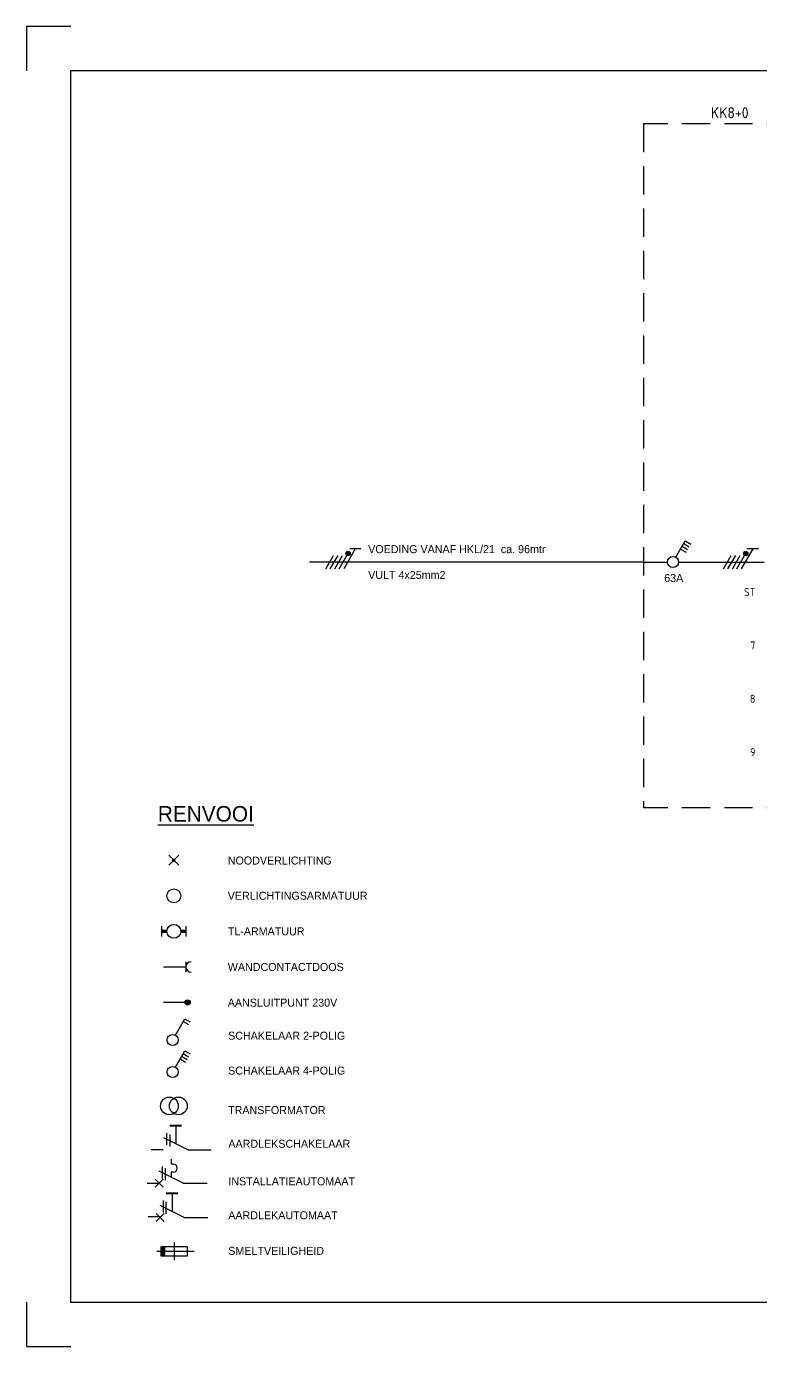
# Model space of a CAD drawing. Header units: millimetres. Extents: x 0 to 420, y 0 to 297.
# Drawn here: x 0 to 165.1, y 0 to 297 of the extents above; entities that cross this region are included whole.
import ezdxf
from ezdxf.enums import TextEntityAlignment as Align

# ---------------------------------------------------------------- set-up
doc = ezdxf.new("R2010")
doc.units = ezdxf.units.MM
doc.linetypes.add('HIDDEN', pattern=[9.525, 6.35, -3.175])
doc.layers.get('0').update_dxf_attribs({"linetype": 'CONTINUOUS'})
for name, color, linetype in [('00KAD018', 1, 'CONTINUOUS'), ('00KAD070', 5, 'CONTINUOUS'), ('BL$2----_KADER', 7, 'CONTINUOUS'), ('EL$1----', 3, 'CONTINUOUS'), ('EL$1----__OVK1', 3, 'CONTINUOUS')]:
    doc.layers.add(name, color=color, linetype=linetype)
doc.styles.add('BURO-018', font='BUROFONT', dxfattribs={"height": 1.8})
doc.styles.add('BURO-035', font='BUROFONT.shx', dxfattribs={"height": 3.5})
doc.styles.add('STABICAD-018', font='ISOCP.SHX', dxfattribs={"height": 1.8})

# ---------------------------------------------------------------- blocks, each defined once
blk = doc.blocks.new('HL3')
at = {"color": 0, "linetype": 'Continuous'}
for p, q in [((-3, 6.98), (-3, 4.48)), ((-3, 5.73), (1.5, 3.13)), ((1.5, 2.13), (-1.5, 3.87)), ((1.5, 1.13), (-1.5, 2.87)), ((1.5, 0.13), (-1.5, 1.87)), ((1.5, -0.87), (-1.5, 0.87))]:
    blk.add_line(p, q, dxfattribs=at)
at = {"color": 0, "linetype": 'Continuous', "const_width": 0.5}
blk.add_lwpolyline([(-1.68, 4.12, 1), (-2.18, 4.12, 1)], format="xyb", close=True, dxfattribs=at)
at = {"color": 0, "linetype": 'Continuous'}
blk.add_circle((-1.93, 4.12), 0.5, dxfattribs=at)
blk = doc.blocks.new('1114A3A')
at = {"color": 0, "linetype": 'Continuous'}
for p, q in [((0.62, 1.08), (2.74, 4.75)), ((2.04, 3.54), (3.25, 2.84)), ((2.39, 4.14), (3.6, 3.44)), ((2.74, 4.75), (3.95, 4.05)), ((1.69, 2.93), (2.9, 2.23))]:
    blk.add_line(p, q, dxfattribs=at)
blk.add_circle((0, 0), 1.25, dxfattribs=at)
at = {"color": 0, "linetype": 'Continuous', "style": 'BURO-018', "flags": 1}
for tag, p in [('E_ID', (0, 0.08)), ('E_MATCODE', (0, -4.92))]:
    blk.add_attdef(tag, p, '', height=1.8, dxfattribs=at)
at = {"color": 0, "linetype": 'Continuous', "style": 'BURO-018'}
blk.add_attdef('E_IGS', text='', height=1.8, dxfattribs=at).set_placement((3, 0.08), align=Align.MIDDLE_LEFT)
blk = doc.blocks.new('RENV_DION')
at = {"layer": 'EL$1----', "linetype": 'Continuous'}
for p, q in [((485.12, 256.64), (487.32, 254.44)), ((487.32, 256.64), (485.12, 254.44)), ((483.5, 238.37), (483.5, 240.7)), ((488.94, 240.7), (488.94, 238.37)), ((488.94, 232.7), (488.94, 230.37)), ((483.89, 231.54), (488.94, 231.54)), ((489.33, 223.54), (483.89, 223.54)), ((486.57, 208.98), (488.69, 212.65)), ((487.99, 211.43), (489.2, 210.73)), ((488.34, 212.04), (489.55, 211.34)), ((488.69, 212.65), (489.9, 211.95)), ((487.64, 210.83), (488.85, 210.13)), ((489.35, 190.42), (483.95, 193.12)), ((484.62, 191.43), (484.62, 194.13)), ((485.3, 193.8), (485.3, 191.1)), ((486.65, 195.82), (486.65, 191.77)), ((485.66, 188.31), (485.66, 187.19)), ((486.11, 187.19), (485.66, 187.19)), ((488.36, 182.91), (482.96, 185.61)), ((483.63, 186.63), (483.63, 183.93)), ((484.31, 186.29), (484.31, 183.59)), ((486.11, 185.39), (485.66, 185.39)), ((485.66, 185.39), (485.66, 184.26)), ((480.26, 182.91), (482.96, 182.91)), ((482.06, 183.81), (483.86, 182.01)), ((483.86, 183.81), (482.06, 182.01)), ((488.36, 182.91), (493.76, 182.91)), ((485.84, 180.58), (485.84, 176.53)), ((484.04, 176.08), (482.24, 174.28)), ((482.24, 176.08), (484.04, 174.28)), ((488.54, 175.18), (483.14, 177.88)), ((486.31, 169.57), (486.31, 165.57)), ((482.39, 167.57), (490.81, 167.57)), ((489.31, 168.57), (483.31, 168.57)), ((483.31, 168.57), (483.31, 166.57)), ((483.31, 166.57), (489.31, 166.57)), ((489.31, 166.57), (489.31, 168.57))]:
    blk.add_line(p, q, dxfattribs=at)
at = {"layer": 'EL$1----', "color": 3, "linetype": 'Continuous'}
for p, q in [((486.57, 216.18), (488.69, 219.85)), ((488.69, 219.85), (489.9, 219.15)), ((488.34, 219.25), (489.55, 218.55))]:
    blk.add_line(p, q, dxfattribs=at)
at = {"layer": 'EL$1----'}
for p, q in [((483.86, 190.42), (481.16, 190.42)), ((489.35, 190.42), (494.66, 190.42)), ((483.9, 176.31), (483.9, 179.01)), ((484.49, 175.97), (484.49, 178.67)), ((483.14, 175.29), (480.44, 175.29)), ((488.54, 175.18), (493.85, 175.18))]:
    blk.add_line(p, q, dxfattribs=at)
at = {"layer": 'EL$1----', "linetype": 'Continuous'}
for points, const_width in [([(486.41, 255.54, 1), (486.02, 255.54, 1)], 0.389), ([(489.33, 223.83, 1), (489.33, 223.24, 1)], 0.583)]:
    blk.add_lwpolyline(points, format="xyb", close=True, dxfattribs=dict(at, const_width=const_width))
for points, const_width in [([(484.66, 239.54), (483.5, 239.54)], 0.778), ([(487.77, 239.54), (488.94, 239.54)], 0.778), ([(485.3, 195.82), (488, 195.82)], 0.45), ([(484.49, 180.58), (487.19, 180.58)], 0.45)]:
    blk.add_lwpolyline(points, dxfattribs=dict(at, const_width=const_width))
for centre, radius in [((486.22, 247.54), 1.56), ((486.22, 239.54), 1.56), ((489.33, 223.54), 0.583), ((485.95, 207.9), 1.25), ((485.24, 200.27), 2), ((487.24, 200.27), 2)]:
    blk.add_circle(centre, radius, dxfattribs=at)
at = {"layer": 'EL$1----', "color": 3, "linetype": 'Continuous'}
blk.add_circle((485.95, 215.1), 1.25, dxfattribs=at)
at = {"layer": 'EL$1----', "linetype": 'Continuous'}
for centre, radius, start, end in [((490.11, 231.54), 1.17, 90, 270), ((486.11, 186.29), 0.9, 270, 90)]:
    blk.add_arc(centre, radius, start, end, dxfattribs=at)
blk.add_solid([(483.31, 168.57), (484.31, 168.57), (483.31, 166.57), (484.31, 166.57)], dxfattribs=at)
at = {"layer": 'EL$1----', "color": 3, "style": 'BURO-035'}
blk.add_text('%%URENVOOI', height=3.5, dxfattribs=at).set_placement((482.63, 264.23))
at = {"layer": 'EL$1----', "color": 1, "style": 'BURO-018'}
for s, p in [('NOODVERLICHTING', (498.36, 255.47)), ('VERLICHTINGSARMATUUR', (498.36, 247.55)), ('TL-ARMATUUR', (498.36, 239.54)), ('WANDCONTACTDOOS', (498.36, 231.52)), ('AANSLUITPUNT 230V', (498.36, 223.5)), ('SCHAKELAAR 2-POLIG', (498.43, 216.06)), ('SCHAKELAAR 4-POLIG', (498.43, 208.21)), ('TRANSFORMATOR', (498.43, 199.33)), ('AARDLEKSCHAKELAAR', (498.49, 191.75)), ('INSTALLATIEAUTOMAAT', (498.49, 183.3)), ('AARDLEKAUTOMAAT', (498.47, 175.66)), ('SMELTVEILIGHEID', (498.47, 167.66))]:
    blk.add_text(s, height=1.8, dxfattribs=at).set_placement(p, align=Align.MIDDLE_LEFT)
blk = doc.blocks.new('L3')
at = {"color": 0, "linetype": 'Continuous'}
for p, q in [((-3, 75.98), (-3, 73.48)), ((-3, 74.73), (1.5, 72.13)), ((1.5, 71.13), (-1.5, 72.87)), ((1.5, 70.13), (-1.5, 71.87)), ((1.5, 69.13), (-1.5, 70.87)), ((1.5, 68.13), (-1.5, 69.87))]:
    blk.add_line(p, q, dxfattribs=at)
at = {"color": 0, "linetype": 'Continuous', "const_width": 0.5}
blk.add_lwpolyline([(-1.68, 73.12, 1), (-2.18, 73.12, 1)], format="xyb", close=True, dxfattribs=at)
at = {"color": 0, "linetype": 'Continuous'}
blk.add_circle((-1.93, 73.12), 0.5, dxfattribs=at)
blk = doc.blocks.new('CHW_A3H')
at = {"layer": '00KAD018'}
for p, q in [((0, 297), (0, 287.02899)), ((9.97101, 297), (0, 297)), ((0, 9.97101), (0, 0)), ((0, 0), (9.97101, 0))]:
    blk.add_line(p, q, dxfattribs=at)
at = {"layer": '00KAD070'}
for p, q in [((9.94202, 287.02899), (9.94202, 9.97101)), ((410.02899, 287.02899), (9.94202, 287.02899)), ((9.94202, 9.97101), (410.02899, 9.97101))]:
    blk.add_line(p, q, dxfattribs=at)

msp = doc.modelspace()

# ---------------------------------------------------------------- linework, layer by layer
at = {"layer": 'EL$1----', "ltscale": 0.2}
for p, q in [((138.92, 176.5), (63.63, 176.5)), ((146.67, 176.5), (165.92, 176.5))]:
    msp.add_line(p, q, dxfattribs=at)
at = {"layer": 'EL$1----'}
msp.add_line((138.92, 176.5), (144.17, 176.5), dxfattribs=at)
at = {"layer": 'EL$1----__OVK1', "color": 1, "linetype": 'HIDDEN'}
for p, q in [((138.77, 275.08), (138.77, 121.22)), ((229.97, 275.08), (138.77, 275.08)), ((229.97, 121.22), (138.77, 121.22))]:
    msp.add_line(p, q, dxfattribs=at)

# ---------------------------------------------------------------- block references
at = {"layer": 'BL$2----_KADER'}
for name, p in [('CHW_A3H', (0, 0)), ('RENV_DION', (-453.08, -146.12))]:
    msp.add_blockref(name, p, dxfattribs=at)
at = {"layer": 'EL$1----'}
ref = msp.add_blockref('1114A3A', (145.42, 176.5), dxfattribs=at)
ref.add_attrib('E_IGS', '63A', dxfattribs={"layer": '0', "color": 1, "linetype": 'Continuous', "height": 1.8, "style": 'BURO-018'}).set_placement((143.42, 172.9), align=Align.MIDDLE_LEFT)
at = {"layer": 'EL$1----', "ltscale": 0.2, "rotation": 270}
msp.add_blockref('HL3', (68.21, 176.5), dxfattribs=at)
at = {"layer": 'EL$1----', "rotation": 270}
msp.add_blockref('L3', (88.63, 176.5), dxfattribs=at)

# ---------------------------------------------------------------- texts
at = {"layer": 'EL$1----', "color": 1, "linetype": 'Continuous', "ltscale": 0.2, "style": 'BURO-018'}
msp.add_text('VOEDING VANAF HKL/21  ca. 96mtr', height=1.8, dxfattribs=at).set_placement((76.85, 178.5))
msp.add_text('VULT 4x25mm2', height=1.8, dxfattribs=at).set_placement((76.85, 174.5), align=Align.TOP_LEFT)
at = {"layer": 'EL$1----__OVK1', "color": 2, "style": 'STABICAD-018'}
msp.add_text('KK8+0', height=2.5, dxfattribs=at).set_placement((153.92, 275.58), align=Align.BOTTOM_LEFT)
at = {"layer": 'EL$1----__OVK1', "color": 1, "style": 'STABICAD-018'}
for s, p in [('ST', (163.92, 169.74)), ('7', (163.92, 157.74)), ('8', (163.92, 145.74)), ('9', (163.92, 133.74))]:
    msp.add_text(s, height=1.8, dxfattribs=at).set_placement(p, align=Align.MIDDLE_RIGHT)

doc.saveas('drawing.dxf')
